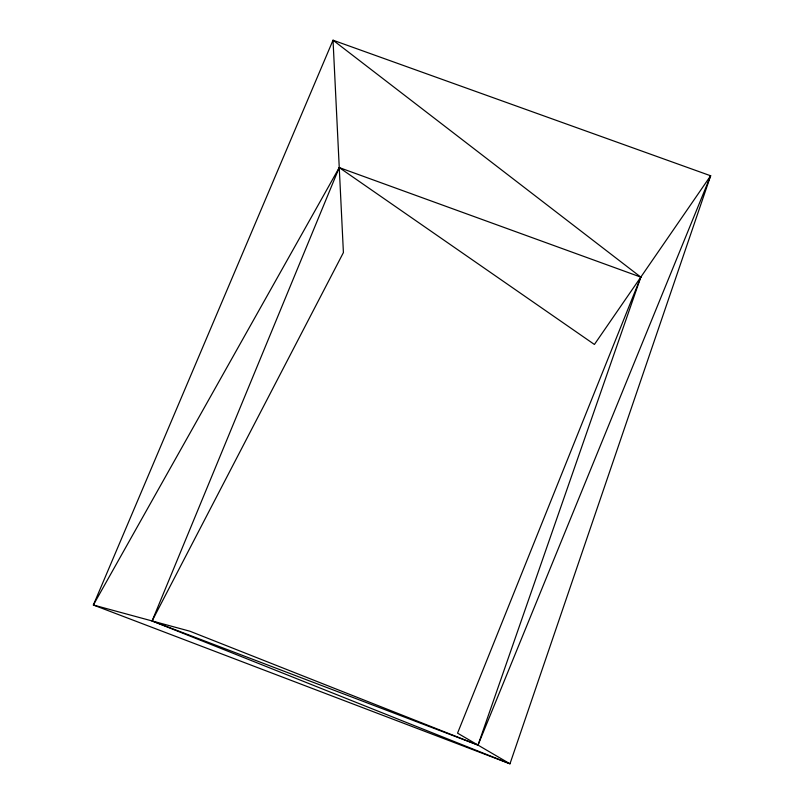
<?xml version="1.0" encoding="UTF-8"?>
<svg xmlns="http://www.w3.org/2000/svg" width="804" height="804" viewBox="0 0 804 804"><rect width="100%" height="100%" fill="white"/><g stroke="black" fill="none" stroke-linecap="round" stroke-linejoin="round"><path stroke-width="1.21" d="M710.635 175.774L509.977 763.8L93.364 605.01L333.027 40.2L710.635 175.774L478.018 745.107L152.097 620.959L339.248 167.574L640.808 277.119L478.018 745.107L189.895 631.22L93.364 605.01L339.248 167.574L594.407 344.464L710.635 175.774M640.808 277.119L457.556 733.147L509.977 763.8L152.097 620.959L343.408 252.577L333.027 40.2L640.808 277.119"/></g></svg>
